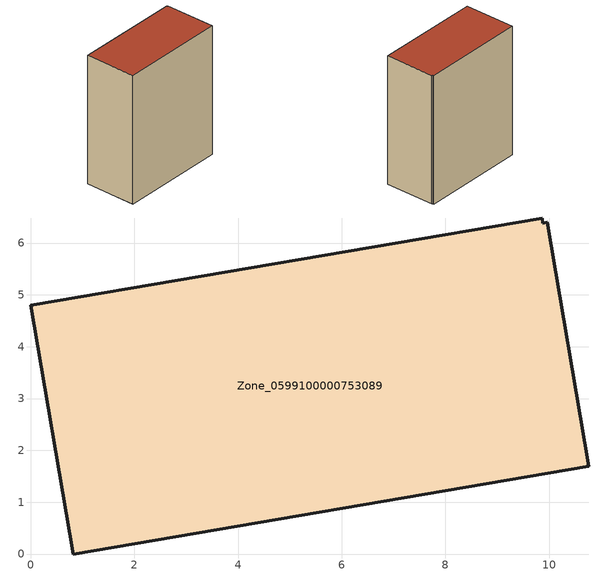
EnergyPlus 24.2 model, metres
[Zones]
Zone_0599100000753089
 floor ground (C_G): 9.96,6.4 10.77,1.7 0.82,0 0,4.8 9.87,6.48 9.88,6.38 z1.35
 wall outside (C_F): 0.82,0 10.77,1.7 9.96,6.4 9.88,6.38 9.87,6.48 0,4.8 0.82,0 z1.35:13.73
 roof outside (C_R): 10.77,1.7 9.96,6.4 9.88,6.38 9.87,6.48 0,4.8 0.82,0 z13.73
[BUILDING]
Pand.0599100000753089: North Axis=0; Terrain=City; Loads Convergence Tolerance Value=0.04; Temperature Convergence Tolerance Value=0.4; Solar Distribution=FullExterior; Maximum Number of Warmup Days=25; Minimum Number of Warmup Days=1
[Site:Location]
Rotterdam.The.Hague.AP_ZH_NLD Design_Conditions: Latitude=51.96; Longitude=4.45; Time Zone=1; Elevation=-4.5
[SITE:GROUNDTEMPERATURE:BUILDINGSURFACE]
18, 18, 18, 18, 18, 18, 18, 18, 18, 18, 18, 18
[MATERIAL] Thermal Absorptance=0.9; Solar Absorptance=0.7; Visible Absorptance=0.7
Name | Roughness | Thickness | Conductivity | Density | Specific Heat
G.TI.2006-2014 | MediumSmooth | 0.15 | 0.06 | 540 | 1210
F.TI.2006-2014 | Rough | 0.3 | 0.12 | 1920 | 840
R.TI.2006-2014 | MediumRough | 0.2 | 0.08 | 1500 | 1000
[CONSTRUCTION]
C_G: G.TI.2006-2014
C_F: F.TI.2006-2014
C_R: R.TI.2006-2014
[ZONE]
Zone_0599100000753089: Type=1; Multiplier=1; Ceiling Height=Autocalculate; Volume=Autocalculate; Floor Area=autocalculate; Part of Total Floor Area=Yes
[ZONEINFILTRATION:DESIGNFLOWRATE]
Infil_Zone_0599100000753089: Zone or ZoneList or Space or SpaceList=Zone_0599100000753089; Schedule=AlwaysOn; Design Flow Rate Calculation Method=Flow/Area; Flow Rate per Floor Area=0.0015; Constant Term Coefficient=1; Temperature Term Coefficient=0; Velocity Term Coefficient=0; Velocity Squared Term Coefficient=0
[HVACTEMPLATE:ZONE:IDEALLOADSAIRSYSTEM]
Zone_0599100000753089: Maximum Heating Supply Air Temperature=50; Minimum Cooling Supply Air Temperature=13; Maximum Heating Supply Air Humidity Ratio=0.0156; Minimum Cooling Supply Air Humidity Ratio=0.0077; Heating Limit=NoLimit; Cooling Limit=NoLimit; Dehumidification Control Type=ConstantSensibleHeatRatio; Cooling Sensible Heat Ratio=0.7; Dehumidification Setpoint=60; Humidification Control Type=None; Humidification Setpoint=30; Outdoor Air Method=None; Outdoor Air Flow Rate per Person=0.00944; Outdoor Air Flow Rate per Zone Floor Area=0; Outdoor Air Flow Rate per Zone=0; Demand Controlled Ventilation Type=None; Outdoor Air Economizer Type=NoEconomizer; Heat Recovery Type=None; Sensible Heat Recovery Effectiveness=0.7; Latent Heat Recovery Effectiveness=0.65
[ZONECONTROL:THERMOSTAT]
ThermostatControl_Zone_0599100000753089: Zone or ZoneList=Zone_0599100000753089; Control Type Schedule=DualSetpointControlType; Control 1=Thermostat_Zone_0599100000753089; Temperature Difference Between Cutout And Setpoint=0
[THERMOSTATSETPOINT:DUALSETPOINT]
Thermostat_Zone_0599100000753089: Heating Setpoint Temperature Schedule=HeatingSetpoint_Zone_0599100000753089; Cooling Setpoint Temperature Schedule=CoolingSetpoint_Zone_0599100000753089
[SCHEDULE:COMPACT]
HeatingSetpoint_Zone_0599100000753089: Through: 12/31, For: AllDays, Until: 24:00, 21
CoolingSetpoint_Zone_0599100000753089: Through: 12/31, For: AllDays, Until: 24:00, 24
DualSetpointControlType: Through: 12/31, For: AllDays, Until: 24:00, 4
AlwaysOn: Through: 12/31, For: AllDays, Until: 24:00, 1
